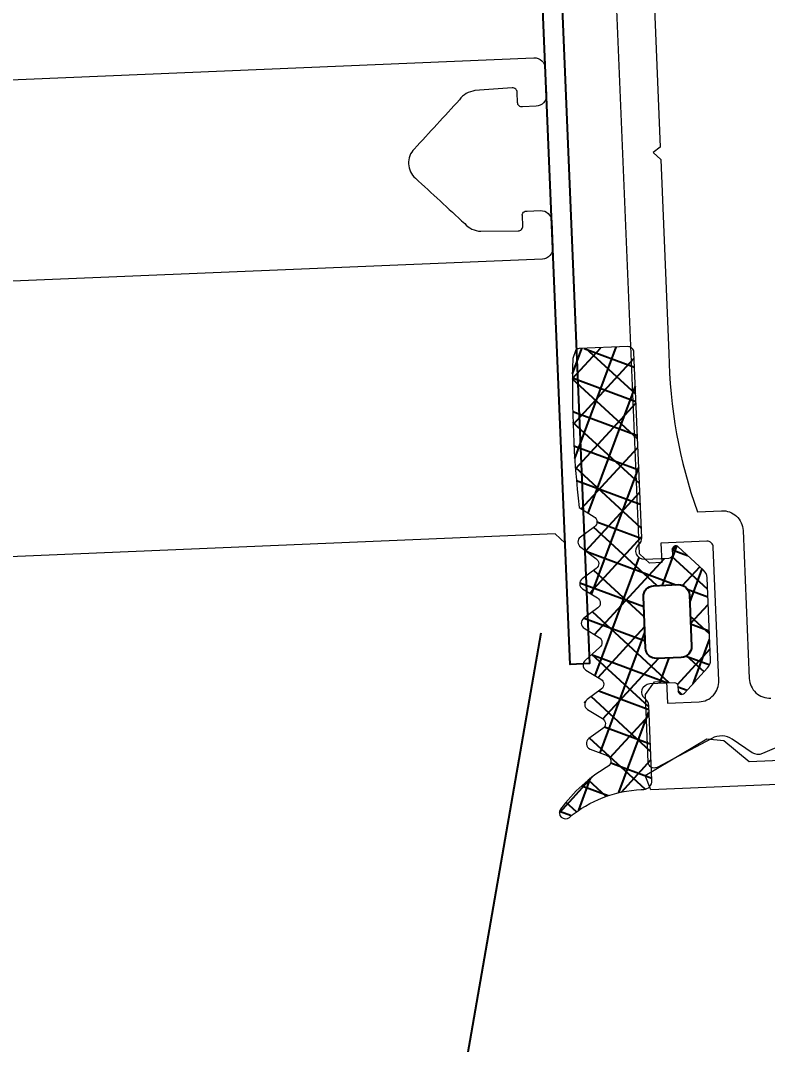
# Model space of a CAD drawing. Header units: millimetres. Extents: x -8689834 to 9419935, y 0 to 135940.
# Drawn here: x 82225.7 to 82263.3, y 114761.3 to 114812.7 of the extents above; entities that cross this region are included whole.
import ezdxf
from ezdxf import colors
from ezdxf.entities.mleader import LeaderData, LeaderLine
from ezdxf.math import Vec2, Vec3

# ---------------------------------------------------------------- set-up
doc = ezdxf.new("R2010")
doc.units = ezdxf.units.MM
doc.header["$MEASUREMENT"] = 0
doc.layers.get('0').update_dxf_attribs({"color": 250, "lineweight": 9})
doc.layers.add('АР_новое окно', color=155, linetype='Continuous')
for name, color, linetype, lineweight in [('АР_Окна', 4, 'Continuous', 0), ('АР_Отметки', 250, 'Continuous', 15), ('АР_Сущ Несущая стена', 216, 'Continuous', 30)]:
    doc.layers.add(name, color=color, linetype=linetype, lineweight=lineweight)
doc.layers.get('0').freeze()
doc.styles.add('ISOCPEUR', font='isocpeur.ttf', dxfattribs={"width": 0.7})

# ---------------------------------------------------------------- blocks, each defined once
blk = doc.blocks.new('_DotSmall')
at = {"color": 0, "linetype": 'ByBlock', "const_width": 0.5}
blk.add_lwpolyline([(-0.0625, 0, 1), (0.0625, 0, 1)], format="xyb", close=True, dxfattribs=at)
blk = doc.blocks.new('стойка витр.')
h = blk.add_hatch()
h.set_pattern_fill('ANSI37', scale=0.5, angle=-69.23283665521843)
h.set_pattern_definition([(335.7671633447816, (-69115.91679156918, 318510.7132420751), (0.6515825639889636, 1.447617495164233), []), (65.76716334478155, (-69115.91679156918, 318510.7132420751), (-1.447617495164233, 0.6515825639889636), [])])
edge = h.paths.add_edge_path()
edge.add_arc((-61.4231846681505, -46.18171078326122), 0.5487303657935584, 155.7657062155241, 200.7671633447816)
edge.add_line((-61.92355794899049, -45.95647403381008), (-61.2158101547102, -44.38418138318229))
edge.add_arc((-61.04906058835331, -44.45924160668073), 0.1828645893715156, 20.76716334478156, 155.7657062155241)
edge.add_line((-60.87807688978501, -44.39440310015198), (-60.79158864807687, -44.62247867199039))
edge.add_arc((-60.62063568932354, -44.55765182228788), 0.1828317201998032, 200.7671633447816, 290.7671633447816)
edge.add_line((-60.55580883962102, -44.72860478100483), (-59.41573388126562, -44.29627843504568))
edge.add_arc((-59.56703588945675, -43.89728440591716), 0.4267183308264255, -69.23283665521843, 72.29363907948373)
edge.add_arc((-59.30747769982554, -43.08429274379887), 0.4267017864716978, 200.7671633447816, 252.293639079486)
edge.add_line((-59.70645626049372, -43.23558888620755), (-63.00984306025202, -34.52432573194528))
edge.add_arc((-62.72490235927398, -34.41627373836673), 0.3047399585219917, 110.7671633447816, 200.7671633447816)
edge.add_line((-62.83295435277978, -34.13133303751965), (-60.55276270053582, -33.26666451912024))
edge.add_arc((-60.44481104638544, -33.55134061801073), 0.3044569814295733, 76.40287424864536, 110.7671633447816)
edge.add_line((-60.3732352333609, -33.25541671472456), (-60.07017099490622, -33.59351893464918))
edge.add_arc((-108.2133039044274, -55.86215009907028), 53.04387976268197, 16.71140087810911, 24.82292581145404)
edge.add_line((-57.40971669906867, -40.60932389061054), (-57.92081016927841, -41.32469074693654))
edge.add_arc((-57.67080742027611, -41.49902445886983), 0.304784542952794, 145.110888314415, 256.4234383751481)
edge.add_line((-57.74235391136608, -41.79529244099831), (-56.88543317024596, -41.99189640294935))
edge.add_arc((-56.95697966133594, -42.28816438507783), 0.304784542952794, -34.8891116855724, 76.4234383751481)
edge.add_line((-56.70697691233363, -42.46249809701112), (-57.17481998566655, -43.29191928954242))
edge.add_arc((-56.92481723669334, -43.46625300146843), 0.304784542952794, 145.1108883144276, 256.4234383751481)
edge.add_line((-56.99636372778332, -43.76252098359691), (-56.1394429866632, -43.95912494554796))
edge.add_arc((-56.21098947775317, -44.25539292764006), 0.3047845429175452, -34.88911168634446, 76.4234383742182)
edge.add_line((-55.96098672877997, -44.42972663955879), (-56.47208019898972, -45.14509349588479))
edge.add_arc((-56.22207744998741, -45.31942720781808), 0.304784542952794, 145.110888314415, 256.4234383752311)
edge.add_line((-56.29362394107739, -45.61569518994656), (-55.43668121195515, -45.81235713578644))
edge.add_arc((-55.50822770304512, -46.10862511790765), 0.3047845429466369, -34.88911168643649, 76.42343837776687)
edge.add_line((-55.25822495407192, -46.28295882984094), (-55.76931842428166, -46.99832568616694))
edge.add_arc((-55.51931567527936, -47.17265939811477), 0.3047845429466368, 145.1108883110316, 256.4234383751786)
edge.add_line((-55.59086216636933, -47.46892738023598), (-54.69071301640361, -47.77952769444528))
edge.add_arc((-54.76225950749358, -48.07579567657376), 0.304784542952794, -34.88911168566796, 76.42343837513553)
edge.add_line((-54.51225675849128, -48.25012938850705), (-55.0233282406989, -48.96555422872189))
edge.add_arc((-54.7733254917257, -49.13988794066245), 0.3047845429466368, 145.1108883109486, 256.4234383751578)
edge.add_line((-54.84487198281568, -49.43615592278366), (-53.98795124169555, -49.6327598847347))
edge.add_arc((-54.05949773284374, -49.92902786688501), 0.3047845429818857, -34.88911169317796, 76.42343837111807)
edge.add_line((-53.80949498384143, -50.10336157886923), (-54.32058845405118, -50.81872843519523))
edge.add_arc((-54.07058570504887, -50.99306214712851), 0.3047845429527939, 145.110888314415, 256.4234383750821)
edge.add_line((-54.14213219613885, -51.289330129257), (-53.29055360303028, -51.47184183257195))
edge.add_arc((-53.362076024001, -51.76811134383752), 0.3047803799531579, -43.67508993618791, 76.42790436632716)
edge.add_line((-53.141638296569, -51.97858292939782), (-53.80995652789716, -52.62318184232572))
edge.add_arc((-53.58948976171087, -52.83365406201483), 0.304801821276656, 136.3285933989482, 262.747126980386)
edge.add_arc((-54.63612651554286, -61.05759711530845), 7.985474883734515, 59.5860415328172, 82.74712698038475)
edge.add_arc((-50.74783774605021, -54.43386708250182), 0.3048115604497932, 253.2910110232634, 419.5860415328165)
edge.add_arc((-52.57053616183111, -60.50577614369104), 6.03477116777137, 73.29101102326332, 110.7671633447816)
edge.add_line((-54.71029190413537, -54.86308986830409), (-54.82445022999309, -54.90637969896488))
edge.add_arc((-54.97574411131791, -54.50740710097307), 0.4266954176128115, 200.7671633447816, 290.7671633447816)
edge.add_line((-55.37471671431558, -54.65870098416781), (-56.71485841512913, -51.12465313347639))
edge.add_arc((-56.31587985443184, -50.97335699107498), 0.4267017864716978, 149.2366398299847, 200.7671633447816)
edge.add_arc((-57.04912318740389, -50.53689152278093), 0.4266140358978636, -30.76336017001563, 40.01429570365114)
edge.add_arc((-57.04924751253566, -50.53686138928606), 0.4266898917694475, 40.00046259028549, 110.7671633447816)
edge.add_line((-57.20053943697712, -50.13789395169442), (-58.34061702035251, -50.57022129308461))
edge.add_arc((-58.27579017065, -50.74117425180884), 0.1828317201998032, 110.7671633447816, 200.7671633447816)
edge.add_line((-58.44674312937423, -50.80600110151136), (-58.36025488766609, -51.03407667334977))
edge.add_arc((-58.5312385862635, -51.09891517987853), 0.1828645893715156, 245.768620474039, 380.7671633447816)
edge.add_line((-58.60629032819998, -51.26566856380668), (-60.17861897521652, -50.55800074261788))
edge.add_arc((-59.95340767674497, -50.05761600615369), 0.5487303657759914, 200.7671633447816, 245.768620474038)
edge.add_line((-60.46648650063435, -50.25217996134597), (-61.93626349206897, -46.37627473846078))
edge = h.paths.add_edge_path(flags=16)
edge.add_arc((-59.3589242202288, -49.0410722918532), 0.5414973949664272, 200.7671633447816, 290.7671633447816)
edge.add_line((-60.77816753828665, -46.82561758724478), (-59.8652400081919, -49.23307164497237))
edge.add_arc((-60.27185175029445, -46.63361823412561), 0.5414973949664272, 110.7671633447816, 200.7671633447816)
edge.add_line((-59.31039323387085, -45.68990118378861), (-60.46385110344272, -46.12730244614795))
edge.add_arc((-59.11839388072258, -46.19621697176626), 0.5414973949664272, 20.76716334478156, 110.7671633447816)
edge.add_line((-57.69915056266473, -48.4116716763674), (-58.61207809275948, -46.00421761863981))
edge.add_arc((-58.20546635065693, -48.60367102949385), 0.5414973949664272, -69.23283665521843, 20.76716334478156)
edge.add_line((-59.16692486710963, -49.54738807983085), (-58.01346699753776, -49.10998681747151))
at = {"lineweight": 0, "ltscale": 100, "transparency": 33554687}
for points in [[(-67.79633972485317, -59.86096016635565), (-55.14222276612418, -55.06240889040782), (-55.17360051473952, -54.29197395897063), (-58.74284135404741, -53.81994964957266), (-59.49761640312499, -54.23655585793313), (-60.24856024209294, -55.69488708899735), (-65.37859903858043, -57.64024244590109)], [(-56.0608929025766, -41.98018508909445), (-55.7778211288678, -41.3512860444971), (-17.47126860445132, -26.8251079561378), (-16.84236955983215, -27.10817972981749), (-16.28037825660431, -28.59019029343472)]]:
    blk.add_lwpolyline(points, dxfattribs=at)
for points in [[(-85.63532520958688, -2.84412238272489), (-82.10129332900397, -1.503986737930973, -0.4143260923197836), (-80.76472567670862, -2.105611734441482), (-78.12768279598095, -9.059679143334506, 0.4143260923033303), (-76.7911151413573, -9.661304145942267), (-75.65109363460215, -9.228998069294903, -0.08279896819570452), (-71.78454054114991, -16.33338165576424), (-68.2828855071275, -25.56749207813118), (-67.85441064060433, -25.66578856210981), (-68.06674346281216, -26.13747383952432), (-64.60831683766446, -35.257587909633, -0.08279896819570452), (-62.79196445917478, -43.13942544953898), (-63.93198596592993, -43.57173152618634, 0.4143260923033303), (-64.53356650879141, -44.90831919242919), (-61.89652362803463, -51.86238660132221, -0.4143260923197836), (-62.49810417322442, -53.19897426147509)], [(-65.84594417811604, -55.60071914693981), (-61.02268547978019, -55.59720897083025, 0.2496293600316565), (-60.5639567229955, -55.36182965500484), (-59.91132736596046, -54.3320132763838, -0.2673491356416615), (-58.97583718542592, -53.89078178507043), (-55.8782996214868, -54.15051325823879, 0.5512236456822476), (-55.5684323037276, -53.73866745794658), (-56.77889371593483, -50.54659564225585), (-57.45105016132584, -50.14953851031169), (-58.02103192274808, -50.36568055463431), (-57.63195425496087, -51.39170570910937), (-59.11396481856355, -51.95369701235177, -0.4143260923197838), (-60.45053247085889, -51.35207201584126), (-62.82818291042349, -45.08204070453939, -0.414362099391309), (-62.65124893639586, -44.68894855178223), (-60.48523126714281, -43.867575801356), (-60.13938200823031, -44.77960460352188), (-59.56940024680807, -44.56346255919925), (-59.28629948117305, -43.93455252060812), (-73.55412178576807, -6.30930235532287)], [(-33.2204523376422, -7.186144611914642), (-64.21182667926769, -18.93829823563283, 0.4143255057077639), (-64.53033920991584, -19.64587643784762), (-64.05480472955969, -20.89989428329136, 0.410627156480438), (-63.35370618529851, -21.2207818566676), (-62.72021259606117, -20.98055557451153, 0.4925517741577297), (-62.57218080674647, -20.68314875576471), (-62.75156135272118, -20.21010964907327, -0.4411110715409258), (-62.61002546586678, -19.89566012677096), (-60.83807044223067, -19.28752400128724, -0.2080566110632873), (-59.94503853938659, -19.40384657128016, -1.575399656426527e-05), (-56.87977393603069, -20.78551547546522, -0.4398191101055806), (-56.36006749374792, -22.15601788895583, -1.575399656426528e-05), (-57.73845635901671, -25.2227588602982, -0.2080566110632873), (-58.32981322327396, -25.9019745689875), (-60.05946139091975, -26.62167684709857, -0.4411110715409258), (-60.37391091321479, -26.48014096025872), (-60.5532914591895, -26.00710185356729, 0.4925517741577297), (-60.86130306290579, -25.88263065828505), (-61.49479665214312, -26.12285694043385, 0.410627156480438), (-61.80683951149695, -26.82793655114801), (-61.3313050311408, -28.08195439658448, 0.4143255057077639), (-60.62370682114852, -28.40042247599195), (-29.6323624739598, -16.64818975485105, 0.5239329190821609)]]:
    blk.add_lwpolyline(points, format="xyb", dxfattribs=at)
blk.add_lwpolyline([(-72.91737339223619, -0.2793946658493951), (-54.81141330953687, -48.02608389785019), (-53.89938450735644, -47.68023463893769), (-72.00534459005576, 0.06645459306309931)], close=True)
at = {"color": 7, "lineweight": 0, "ltscale": 100, "transparency": 33554687}
blk.add_lwpolyline([(-53.29055360303028, -51.47184183257923, -0.5779496213016146), (-53.141638296569, -51.97858292939782), (-53.80995652789716, -52.62318184232572, 0.615333828900983), (-53.62795459362678, -53.13601908472629, -0.1014034095220688), (-50.59355139863328, -54.17098724229436, -0.8870851218243345), (-50.83548992767464, -54.72580403192842, 0.1649969122064492), (-54.71037595931557, -54.86312174275372), (-54.82437231158838, -54.90635015161388, -0.4143043114941015), (-55.37473404189222, -54.65865529014263), (-56.71485869266326, -51.12465240150777, -0.2286961432583318), (-56.6825516007957, -50.75512261017138, 0.3190489133936659), (-56.72238630641368, -50.26258777469775, 0.3190018552396916), (-57.20057019143132, -50.1379056140504), (-58.34056270623114, -50.57020069668943, 0.4143996870833266), (-58.44672253300087, -50.80605541561818), (-58.36026571528055, -51.03404812018562, -0.6683385997492722), (-58.60634048073553, -51.26564599134144), (-60.17864607612137, -50.55798854513705, -0.1988829373258806), (-60.46647005763953, -50.25222332264093), (-61.93627993503469, -46.37623137718037, -0.1988829373551211), (-61.92357014780282, -45.95650113405281), (-61.21583272970747, -44.38423153456097, -0.6683385997492723), (-60.87806606217055, -44.39443165331613), (-60.79160924445023, -44.62242435788357, 0.4143996870833266), (-60.55575452549965, -44.72858418460964), (-59.41576201069984, -44.29628910197061, 0.7102015621310012), (-59.43724861560622, -43.49078250258754, -0.2286961432583318), (-59.70645598293049, -43.23558961817616), (-63.00981577733182, -34.52439767894975, -0.414362099440266), (-62.83288180333329, -34.13130552614166), (-60.55286778177833, -33.26670436685527, -0.1511707915363169), (-60.3732352333609, -33.25541671472456), (-60.07017099493532, -33.59351893464918, -0.03540799054371244), (-57.40971669906867, -40.60932389061054), (-57.92081016927841, -41.32469074693654, 0.527867958552825), (-57.74235391136608, -41.79529244099831), (-56.88543317024596, -41.99189640294935, -0.5278679585528249), (-56.70697691233363, -42.46249809701112), (-57.17481998566655, -43.29191928953514, 0.527867958552825), (-56.99636372778332, -43.76252098359691), (-56.1394429866632, -43.95912494554796, -0.5278679585528249), (-55.96098672877997, -44.42972663955879), (-56.47208019898972, -45.14509349588479, 0.527867958552825), (-56.29362394107739, -45.61569518994656), (-55.43668121195515, -45.81235713578644, -0.5278679585717272), (-55.25822495407192, -46.28295882984094), (-55.76931842428166, -46.99832568616694, 0.5278679585717273), (-55.59086216636933, -47.46892738023598), (-54.69071301640361, -47.77952769444528, -0.5278679585528249), (-54.51225675849128, -48.25012938850705), (-55.02332824072801, -48.96555422872189, 0.5278679585717273), (-54.84487198281568, -49.43615592278366), (-53.98795124169555, -49.6327598847347, -0.5278679585717272), (-53.80949498384143, -50.10336157886923), (-54.32058845405118, -50.81872843519523, 0.5278679585528251), (-54.14213219613885, -51.289330129257)], format="xyb", close=True, dxfattribs=at)
at = {"color": 7}
blk.add_lwpolyline([(-57.69915056266473, -48.4116716763674), (-58.61207809275948, -46.00421761863981, 0.414213562373095), (-59.31039323387085, -45.68990118378861), (-60.46385110341362, -46.12730244614795, 0.414213562373095), (-60.77816753828665, -46.82561758724478), (-59.8652400081919, -49.23307164497237, 0.414213562373095), (-59.16692486710963, -49.54738807983085), (-58.01346699753776, -49.10998681747151, 0.414213562373095)], format="xyb", close=True, dxfattribs=at)
blk = doc.blocks.new('A$Cec9b444d')
at = {"layer": 'АР_новое окно'}
h = blk.add_hatch(dxfattribs=at)
h.set_pattern_fill('ANSI37', color=256, scale=0.4999999999999999, angle=24.59291897554258)
h.set_pattern_definition([(69.59291897554259, (-312533.1583424786, -91759.20239216117), (-1.487866758978935, 0.5535420106238736), []), (159.5929189755425, (-312533.1583424786, -91759.20239216117), (-0.5535420106238738, -1.487866758978935), [])])
edge = h.paths.add_edge_path()
edge.add_arc((6607.784467598947, 2198.223709960102), 0.5487303657935583, 2.395914046494511, 47.39737117575203, ccw=False)
edge.add_line((6608.155908528929, 2198.627611741516), (6606.886752427284, 2199.794768076013))
edge.add_arc((6606.762969610779, 2199.660167669746), 0.1828645893715156, 47.39737117575203, 182.3959140464945, ccw=False)
edge.add_line((6606.580264881671, 2199.652523124882), (6606.590461958661, 2199.408812841896))
edge.add_arc((6606.407790076601, 2199.401169671417), 0.1828317201998032, -87.60408595350549, 2.395914046494511, ccw=False)
edge.add_line((6606.415433247095, 2199.218497789419), (6605.197205496896, 2199.167525946925))
edge.add_arc((6605.17936679197, 2199.593871245414), 0.4267183308264255, 130.8694383117924, 272.3959140464945, ccw=False)
edge.add_arc((6604.620941966071, 2200.239229758447), 0.4267017864716978, -49.13056168820992, 2.395914046494511, ccw=False)
edge.add_line((6605.047270735778, 2200.257067771736), (6604.657797104973, 2209.565493008208))
edge.add_arc((6604.353323555632, 2209.552753536628), 0.3047399585219916, 2.395914046494511, 92.39591404649451, ccw=False)
edge.add_line((6604.340584084036, 2209.857227085846), (6601.904083987097, 2209.755281534956))
edge.add_arc((6601.916811628542, 2209.451090726283), 0.3044569814295733, 92.39591404649451, 126.76020314263079, ccw=False)
edge.add_line((6601.734604087859, 2209.695005600038), (6601.588962501961, 2209.264947961773))
edge.add_arc((6654.610585270749, 2207.728491245246), 53.04387976268197, 178.3401515798221, 186.451676513167, ccw=False)
edge.add_line((6601.90263354837, 2201.768205555013), (6602.653916477303, 2201.311543497117))
edge.add_arc((6602.492640778197, 2201.052924536993), 0.3047845429527939, -53.260360983871976, 58.05218907686111, ccw=False)
edge.add_line((6602.674956703857, 2200.808681787193), (6601.96444726317, 2200.290856904529))
edge.add_arc((6602.146763188856, 2200.046614154617), 0.3047845429527939, 126.739639016128, 238.0521890768485, ccw=False)
edge.add_line((6601.985487489725, 2199.787995194605), (6602.741869697077, 2199.209460310416))
edge.add_arc((6602.580593998, 2198.950841350299), 0.3047845429527939, -53.260360983871976, 58.05218907684849, ccw=False)
edge.add_line((6602.762909923688, 2198.706598600386), (6602.052400483001, 2198.188773717723))
edge.add_arc((6602.234716408661, 2197.944530967923), 0.3047845429175451, 126.73963901705801, 238.0521890776206, ccw=False)
edge.add_line((6602.073440709556, 2197.685912007918), (6602.824723638489, 2197.229249950022))
edge.add_arc((6602.663447939371, 2196.970630989895), 0.3047845429527939, -53.260360983955024, 58.05218907686111, ccw=False)
edge.add_line((6602.845763865046, 2196.726388240098), (6602.135257016762, 2196.20850139873))
edge.add_arc((6602.317572942448, 2195.964258648817), 0.3047845429466368, 126.73963901350919, 238.0521890777126, ccw=False)
edge.add_line((6602.156297243345, 2195.705639688813), (6602.907580172277, 2195.248977630917))
edge.add_arc((6602.746304473158, 2194.990358670789), 0.3047845429466368, -53.2603609839025, 58.05218908024449, ccw=False)
edge.add_line((6602.928620398819, 2194.746115920988), (6602.223207644178, 2194.106480170744))
edge.add_arc((6602.405523569877, 2193.862237420835), 0.3047845429527939, 126.73963901614059, 238.0521890769441, ccw=False)
edge.add_line((6602.244247870746, 2193.603618460824), (6602.995533392081, 2193.146894444223))
edge.add_arc((6602.83425769299, 2192.888275484102), 0.3047845429466368, -53.26036098388181, 58.052189080327594, ccw=False)
edge.add_line((6603.016573618651, 2192.644032734302), (6602.306064177964, 2192.126207851638))
edge.add_arc((6602.488380103723, 2191.881965101743), 0.3047845429818856, 126.73963902015811, 238.05218908445408, ccw=False)
edge.add_line((6602.327104404617, 2191.623346141619), (6603.078387333549, 2191.166684083722))
edge.add_arc((6602.917111634416, 2190.90806512371), 0.3047845429527939, -53.26036098380598, 58.05218907686111, ccw=False)
edge.add_line((6603.099427560105, 2190.663822373797), (6602.388286448465, 2190.161055090279))
edge.add_arc((6602.570580845831, 2189.916801466497), 0.3047803799531579, 126.73517302494889, 246.83816732746402, ccw=False)
edge.add_line((6602.450701717867, 2189.636587129457), (6603.318698828322, 2189.306832625111))
edge.add_arc((6603.198793251865, 2189.02660628272), 0.3048018212766559, -59.584049589109895, 66.83448399232788, ccw=False)
edge.add_arc((6607.395943616894, 2181.877297459303), 7.985474883734514, 120.41595041089141, 143.5770358584589, ccw=False)
edge.add_arc((6601.215652630021, 2186.437625563773), 0.3048115604497932, -216.42296414154055, -50.127933631987275, ccw=False)
edge.add_arc((6605.279804027614, 2181.572136628411), 6.034771167771369, 92.39591404649451, 129.8720663680128, ccw=False)
edge.add_line((6605.027524022684, 2187.601632282217), (6605.149507967202, 2187.606736209985))
edge.add_arc((6605.131670220467, 2188.033058608135), 0.4266954176128115, -87.60408595350549, 2.395914046494511, ccw=False)
edge.add_line((6605.55799262406, 2188.0508963552), (6605.399988162108, 2191.827205211601))
edge.add_arc((6604.973659392372, 2191.809367198304), 0.4267017864716978, 2.395914046494511, 53.92643756129138, ccw=False)
edge.add_arc((6605.476111775055, 2192.499069665628), 0.4266140358978635, 163.148781687625, 233.92643756129172, ccw=False)
edge.add_arc((6605.476214225219, 2192.499146273291), 0.4266898917694475, 92.39591404649451, 163.1626148009906, ccw=False)
edge.add_line((6605.45837670917, 2192.925463157359), (6606.676607264321, 2192.976435117255))
edge.add_arc((6606.684250434817, 2192.793763235257), 0.1828317201998032, 2.395914046494511, 92.39591404649451, ccw=False)
edge.add_line((6606.866922316849, 2192.80140640573), (6606.877119393839, 2192.557696122744))
edge.add_arc((6607.059824123003, 2192.565340667502), 0.1828645893715156, -177.60408595350555, -42.60554308276278, ccw=False)
edge.add_line((6607.194418233043, 2192.441551005038), (6608.361639119626, 2193.710647739417))
edge.add_arc((6607.957756231528, 2194.082109212665), 0.5487303657759913, -42.605543082761926, 2.395914046494511, ccw=False)
edge.add_line((6608.506006902841, 2194.105048557946), (6608.332718270303, 2198.246649305391))
edge = h.paths.add_edge_path(flags=16)
edge.add_arc((6607.011337693589, 2194.782868553869), 0.5414973949664271, -87.60408595350549, 2.395914046494511, ccw=False)
edge.add_line((6607.444726367393, 2197.377991942319), (6607.552361719022, 2194.805505529051))
edge.add_arc((6606.903702341918, 2197.355354967127), 0.5414973949664271, 2.395914046494511, 92.39591404649451, ccw=False)
edge.add_line((6605.648537299086, 2197.844808810731), (6606.881065366723, 2197.896378992556))
edge.add_arc((6605.67117427428, 2197.303784785301), 0.5414973949664271, 92.39591404649451, 182.3959140464945, ccw=False)
edge.add_line((6605.237785600476, 2194.708661396851), (6605.130150248847, 2197.281147810119))
edge.add_arc((6605.77880962595, 2194.731298372043), 0.5414973949664271, 182.3959140464945, 272.3959140464945, ccw=False)
edge.add_line((6607.033974668812, 2194.241844528447), (6605.801446601175, 2194.190274346621))
at = {"layer": 'АР_новое окно', "ltscale": 100}
blk.add_line((6245.930018056468, 169.5069999180103), (6599.997908553745, 2195.475740699124), dxfattribs=at)
at = {"layer": 'АР_новое окно', "lineweight": 0, "ltscale": 100, "transparency": 33554687}
for points in [[(6619.024602481821, 2188.154035840463), (6605.503038552705, 2187.588280359458), (6605.228836701396, 2188.308952192792), (6608.324686978905, 2190.146885319147), (6609.182490717311, 2190.060752549974), (6610.446534118429, 2189.015362235824), (6615.92824001477, 2189.244722180585)], [(6601.201767360758, 2199.977291641207), (6600.694137146319, 2200.444148367421), (6559.761648490518, 2198.731492942959), (6559.294791764338, 2198.223862728499), (6559.361051275147, 2196.640259491313)]]:
    blk.add_lwpolyline(points, dxfattribs=at)
for points in [[(6612.998024097772, 2247.591646382596), (6609.22173230623, 2247.433642634549, 0.4143260923197836), (6608.229555593913, 2246.354776981652), (6608.540466403817, 2238.924004266056, -0.4143260923033303), (6607.548289691799, 2237.845138606527), (6606.330119057333, 2237.794169153822, 0.08279896819570452), (6605.569758482407, 2229.741570146997), (6605.982608197724, 2219.87445616253), (6605.627337987712, 2219.615543073071), (6606.008091627858, 2219.265401824722), (6606.41584465717, 2209.520098707846, 0.08279896819570452), (6607.846227231301, 2201.559162540563), (6609.064397865752, 2201.610131993267, -0.4143260923033303), (6610.143230521028, 2200.617919394457), (6610.454141330893, 2193.18714667897, 0.4143260923197836), (6611.532973985911, 2192.194934086682)], [(6615.555666495397, 2191.303667478413), (6611.119834715879, 2189.40966821327, -0.2496293600316565), (6610.605498196669, 2189.445632634881), (6609.600400160547, 2190.135723055892, 0.2673491356416615), (6608.56676257264, 2190.173411829918), (6605.821085819124, 2188.716202660491, -0.5512236456822476), (6605.37419786485, 2188.972963004268), (6605.231482878764, 2192.383853172515), (6605.69327389825, 2193.013295550698), (6606.302328236101, 2193.038778980902), (6606.348201002795, 2191.942419213938), (6607.931804239957, 2192.008678724786, 0.4143260923197838), (6608.923980952233, 2193.087544377791), (6608.643652850954, 2199.787389929184, 0.414362099391309), (6608.326359090547, 2200.079197642157), (6606.011859668584, 2199.982356718987), (6606.05263574926, 2199.007807819609), (6605.44358141138, 2198.982324389518), (6604.935920217602, 2199.449179819476), (6603.253725278504, 2239.653662448898)], [(6566.516298218073, 2222.982273890274), (6599.632131240406, 2224.367915119248, -0.4143255057077639), (6600.203293706062, 2223.842662244709), (6600.259359844195, 2222.502680757268, -0.410627156480438), (6599.740998517873, 2221.93188347369), (6599.064078579996, 2221.903560480386, -0.4925517741577297), (6598.810994950661, 2222.118764808934), (6598.789845749295, 2222.624231017571, 0.4411110715409258), (6598.536030642088, 2222.857659380561), (6596.667704610457, 2222.719775398874, 0.2080566110632873), (6595.892416317632, 2222.261556037893, 1.575399656426527e-05), (6593.617724516777, 2219.785544474798, 0.4398191101055806), (6593.678998587101, 2218.321093335344, 1.575399656426528e-05), (6596.152575247059, 2216.0437539763, 0.2080566110632873), (6596.963431422138, 2215.651900453608), (6598.836745487541, 2215.670570358961, 0.4411110715409258), (6599.070173850616, 2215.924385466189), (6599.049024649249, 2216.429851674825, -0.4925517741577297), (6599.28324644893, 2216.665445339898), (6599.960166386808, 2216.693768333202, -0.410627156480438), (6600.524397888005, 2216.168267794175), (6600.580464026125, 2214.828286306731, -0.4143255057077639), (6600.055175271769, 2214.257156838929), (6566.939338713067, 2212.871600129467, -0.5239329190821609)]]:
    blk.add_lwpolyline(points, format="xyb", dxfattribs=at)
at = {"layer": 'АР_новое окно'}
blk.add_lwpolyline([(6600.296444520465, 2244.947028653764), (6602.431160931216, 2193.927276508387), (6601.456612031932, 2193.886500427629), (6599.321895621155, 2244.90625257312)], close=True, dxfattribs=at)
at = {"layer": 'АР_новое окно', "lineweight": 0, "ltscale": 100, "transparency": 33554687}
blk.add_lwpolyline([(6602.388286448491, 2190.161055090166, 0.5779496213016146), (6602.450701717867, 2189.636587129457), (6603.318698828322, 2189.306832625111, -0.615333828900983), (6603.353092531538, 2188.763745326055, 0.1014034095220688), (6600.970399799035, 2186.618625940208, 0.8870851218243345), (6601.411072340995, 2186.203699883356, -0.1649969122064492), (6605.0276138399, 2187.601636040195), (6605.149424707457, 2187.60673272628, 0.4143043114941015), (6605.557990581112, 2188.050945181586), (6605.399988129345, 2191.827205993764, 0.2286961432583318), (6605.224930978875, 2192.154239644797, -0.3190489133936659), (6605.067816229596, 2192.622739723244, -0.3190018552396916), (6605.458409571852, 2192.925464532369), (6606.676549226936, 2192.976432688925, -0.4143996870833266), (6606.866924745198, 2192.801348368319), (6606.877118117279, 2192.557726633153, 0.6683385997492722), (6607.194455463859, 2192.441591485403), (6608.361659238012, 2193.710669613835, 0.1988829373258806), (6608.506008841478, 2194.105002224196), (6608.332716331667, 2198.246695639021, 0.1988829373551211), (6608.155930404235, 2198.627591624298), (6606.886792909489, 2199.794730847327, 0.6683385997492723), (6606.580266158234, 2199.652492614473), (6606.590459530311, 2199.408870879307, -0.4143996870833266), (6606.415375209709, 2199.218495361091), (6605.197235554625, 2199.167527204533, -0.7102015621310012), (6604.90014447078, 2199.916552867493, 0.2286961432583318), (6605.047270768488, 2200.25706698968), (6604.657800321674, 2209.565416129219, 0.414362099440266), (6604.340506561299, 2209.857223842197), (6601.90419627172, 2209.755286233048, 0.1511707915363169), (6601.734604087859, 2209.695005600038), (6601.588962501964, 2209.264947961894, 0.03540799054371244), (6601.90263354837, 2201.768205555013), (6602.653916477301, 2201.311543497117, -0.527867958552825), (6602.674956703857, 2200.808681787193), (6601.964447263169, 2200.29085690453, 0.5278679585528249), (6601.985487489725, 2199.787995194605), (6602.741869697104, 2199.209460310303, -0.527867958552825), (6602.762909923688, 2198.706598600386), (6602.052400483001, 2198.188773717722, 0.5278679585528249), (6602.073440709556, 2197.685912007918), (6602.824723638475, 2197.22924995002, -0.527867958552825), (6602.845763865046, 2196.726388240098), (6602.135257016788, 2196.208501398617, 0.5278679585717272), (6602.156297243345, 2195.705639688813), (6602.907580172263, 2195.248977630913, -0.5278679585717273), (6602.928620398819, 2194.746115920988), (6602.223207644176, 2194.106480170744, 0.5278679585528249), (6602.244247870746, 2193.603618460824), (6602.995533392096, 2193.146894444227, -0.5278679585717273), (6603.016573618651, 2192.644032734302), (6602.306064177964, 2192.126207851639, 0.5278679585717272), (6602.327104404617, 2191.623346141619), (6603.078387333549, 2191.166684083722, -0.5278679585528251), (6603.099427560105, 2190.663822373797)], format="xyb", close=True, dxfattribs=at)
at = {"layer": 'АР_новое окно'}
blk.add_lwpolyline([(6605.237785600476, 2194.708661396851), (6605.130150248848, 2197.281147810119, -0.414213562373095), (6605.648537299086, 2197.844808810731), (6606.881065366693, 2197.896378992549, -0.414213562373095), (6607.444726367393, 2197.377991942319), (6607.552361719023, 2194.80550552905, -0.414213562373095), (6607.033974668812, 2194.241844528447), (6605.801446601176, 2194.19027434662, -0.414213562373095)], format="xyb", close=True, dxfattribs=at)
at = {"layer": 'АР_новое окно', "xscale": -1, "rotation": 23.16307739127605}
blk.add_blockref('стойка витр.', (6533.147112819702, 2216.521887388638), dxfattribs=at)

msp = doc.modelspace()

# ---------------------------------------------------------------- linework, layer by layer
at = {"layer": 'АР_Сущ Несущая стена', "lineweight": 18, "ltscale": 100}
msp.add_arc((72772.99728481147, 115471.1195132254), 9768.631074010533, 273.0438524992524, 356.3447467981937, dxfattribs=at)

# ---------------------------------------------------------------- block references
at = {"layer": 'АР_Окна', "ltscale": 100}
msp.add_blockref('A$Cec9b444d', (75651.90616839979, 112586.4970597865), dxfattribs=at)

# ---------------------------------------------------------------- leaders
at = {"layer": 'АР_Отметки'}
ml = msp.add_multileader_mtext('Standard', dxfattribs=at)
ml.set_content('Л.4', color=256, style='ISOCPEUR')
ml.set_leader_properties(color=256, linetype='Continuous', lineweight=-1)
ml.set_arrow_properties(name='DOTSMALL')
ml.build(insert=Vec2(0, 0))
ml.multileader.update_dxf_attribs({"has_text_frame": 1, "text_left_attachment_type": 4, "text_right_attachment_type": 4, "dogleg_length": 100, "arrow_head_size": 180})
ctx = ml.context
ctx.base_point, ctx.char_height, ctx.arrow_head_size, ctx.landing_gap_size, ctx.plane_origin = Vec3(82551.88361877995, 129862.5586691831), 250, 180, 50, Vec3(110672.3311237746, 117704.8992180973)
ctx.left_attachment, ctx.right_attachment = 4, 4
notes = []
notes.append((ctx, [(0, (0, 0, 0), (0, 0), (1, 0), 1, [])]))
ctx.mtext.insert, ctx.mtext.width, ctx.mtext.line_spacing_style, ctx.mtext.flow_direction = Vec3(82601.88361877995, 130195.8920025164), 852.6970314602484, 2, 5
ml = msp.add_multileader_mtext('Standard', dxfattribs=at)
ml.set_content('Л.4', color=256, style='ISOCPEUR')
ml.set_leader_properties(color=256, linetype='Continuous', lineweight=-1)
ml.set_arrow_properties(name='DOTSMALL')
ml.build(insert=Vec2(0, 0))
ml.multileader.update_dxf_attribs({"has_text_frame": 1, "text_left_attachment_type": 4, "text_right_attachment_type": 4, "dogleg_length": 100, "arrow_head_size": 180})
ctx = ml.context
ctx.base_point, ctx.char_height, ctx.arrow_head_size, ctx.landing_gap_size, ctx.plane_origin = Vec3(492034.935902789, 129862.5586691835), 250, 180, 50, Vec3(520155.3834077836, 117704.8992180977)
ctx.left_attachment, ctx.right_attachment = 4, 4
notes.append((ctx, [(0, (0, 0, 0), (0, 0), (1, 0), 1, [])]))
ctx.mtext.insert, ctx.mtext.width, ctx.mtext.line_spacing_style, ctx.mtext.flow_direction = Vec3(492084.935902789, 130195.8920025169), 852.6970314602484, 2, 5
ml = msp.add_multileader_mtext('Standard', dxfattribs=at)
ml.set_content('Л.4', color=256, style='ISOCPEUR')
ml.set_leader_properties(color=256, linetype='Continuous', lineweight=-1)
ml.set_arrow_properties(name='DOTSMALL')
ml.build(insert=Vec2(0, 0))
ml.multileader.update_dxf_attribs({"has_text_frame": 1, "text_left_attachment_type": 4, "text_right_attachment_type": 4, "dogleg_length": 100, "arrow_head_size": 180})
ctx = ml.context
ctx.base_point, ctx.char_height, ctx.arrow_head_size, ctx.landing_gap_size, ctx.plane_origin = Vec3(354034.0396342472, 129862.5586691835), 250, 180, 50, Vec3(382154.4871392418, 117704.8992180977)
ctx.left_attachment, ctx.right_attachment = 4, 4
notes.append((ctx, [(0, (0, 0, 0), (0, 0), (1, 0), 1, [])]))
ctx.mtext.insert, ctx.mtext.width, ctx.mtext.line_spacing_style, ctx.mtext.flow_direction = Vec3(354084.0396342472, 130195.8920025168), 852.6970314602484, 2, 5
ml = msp.add_multileader_mtext('Standard', dxfattribs=at)
ml.set_content('Л.4', color=256, style='ISOCPEUR')
ml.set_leader_properties(color=256, linetype='Continuous', lineweight=-1)
ml.set_arrow_properties(name='DOTSMALL')
ml.build(insert=Vec2(0, 0))
ml.multileader.update_dxf_attribs({"has_text_frame": 1, "text_left_attachment_type": 4, "text_right_attachment_type": 4, "dogleg_length": 100, "arrow_head_size": 180})
ctx = ml.context
ctx.base_point, ctx.char_height, ctx.arrow_head_size, ctx.landing_gap_size, ctx.plane_origin = Vec3(219490.0396342472, 129862.5586691835), 250, 180, 50, Vec3(247610.4871392418, 117704.8992180977)
ctx.left_attachment, ctx.right_attachment = 4, 4
notes.append((ctx, [(0, (0, 0, 0), (0, 0), (1, 0), 1, [])]))
ctx.mtext.insert, ctx.mtext.width, ctx.mtext.line_spacing_style, ctx.mtext.flow_direction = Vec3(219540.0396342472, 130195.8920025168), 852.6970314602484, 2, 5
ml = msp.add_multileader_mtext('Standard', dxfattribs=at)
ml.set_content('+8,260', color=256, style='ISOCPEUR')
ml.set_leader_properties(color=256, linetype='Continuous', lineweight=-1)
ml.set_arrow_properties(name='DOTSMALL')
ml.build(insert=Vec2(0, 0))
ml.multileader.update_dxf_attribs({"has_text_frame": 1, "text_left_attachment_type": 4, "text_right_attachment_type": 4, "dogleg_length": 100, "arrow_head_size": 180})
ctx = ml.context
ctx.base_point, ctx.char_height, ctx.arrow_head_size, ctx.landing_gap_size, ctx.plane_origin = Vec3(82613.4583334605, 129062.3890569007), 250, 180, 50, Vec3(91980.10221023814, 128243.6210549466)
ctx.left_attachment, ctx.right_attachment = 4, 4
notes.append((ctx, [(0, (0, 0, 0), (0, 0), (1, 0), 1, [])]))
ctx.mtext.insert, ctx.mtext.width, ctx.mtext.line_spacing_style, ctx.mtext.flow_direction = Vec3(82663.4583334605, 129395.722390234), 852.6970314602484, 2, 5
ml = msp.add_multileader_mtext('Standard', dxfattribs=at)
ml.set_content('+6,175', color=256, style='ISOCPEUR')
ml.set_leader_properties(color=256, linetype='Continuous', lineweight=-1)
ml.set_arrow_properties(name='DOTSMALL')
ml.build(insert=Vec2(0, 0))
ml.multileader.update_dxf_attribs({"has_text_frame": 1, "text_left_attachment_type": 4, "text_right_attachment_type": 4, "dogleg_length": 100, "arrow_head_size": 180})
ctx = ml.context
ctx.base_point, ctx.char_height, ctx.arrow_head_size, ctx.landing_gap_size, ctx.plane_origin = Vec3(87854.85682144237, 128796.4460044859), 250, 180, 50, Vec3(97221.50069822001, 127977.6780025318)
ctx.left_attachment, ctx.right_attachment = 4, 4
notes.append((ctx, [(0, (0, 0, 0), (0, 0), (1, 0), 1, [])]))
ctx.mtext.insert, ctx.mtext.width, ctx.mtext.line_spacing_style, ctx.mtext.flow_direction = Vec3(87904.85682144237, 129129.7793378192), 852.6970314602484, 2, 5
ml = msp.add_multileader_mtext('Standard', dxfattribs=at)
ml.set_content('+6,175', color=256, style='ISOCPEUR')
ml.set_leader_properties(color=256, linetype='Continuous', lineweight=-1)
ml.set_arrow_properties(name='DOTSMALL')
ml.build(insert=Vec2(0, 0))
ml.multileader.update_dxf_attribs({"has_text_frame": 1, "text_left_attachment_type": 4, "text_right_attachment_type": 4, "dogleg_length": 100, "arrow_head_size": 180})
ctx = ml.context
ctx.base_point, ctx.char_height, ctx.arrow_head_size, ctx.landing_gap_size, ctx.plane_origin = Vec3(114073.0579712804, 126512.8812880571), 250, 180, 50, Vec3(123439.7018480581, 125694.113286103)
ctx.left_attachment, ctx.right_attachment = 4, 4
notes.append((ctx, [(0, (0, 0, 0), (0, 0), (1, 0), 1, [])]))
ctx.mtext.insert, ctx.mtext.width, ctx.mtext.line_spacing_style, ctx.mtext.flow_direction = Vec3(114123.0579712804, 126846.2146213905), 852.6970314602484, 2, 5
ml = msp.add_multileader_mtext('Standard', dxfattribs=at)
ml.set_content('Л.5', color=256, style='ISOCPEUR')
ml.set_leader_properties(color=256, linetype='Continuous', lineweight=-1)
ml.set_arrow_properties(name='DOTSMALL')
ml.build(insert=Vec2(0, 0))
ml.multileader.update_dxf_attribs({"has_text_frame": 1, "text_left_attachment_type": 4, "text_right_attachment_type": 4, "dogleg_length": 100, "arrow_head_size": 180})
ctx = ml.context
ctx.base_point, ctx.char_height, ctx.arrow_head_size, ctx.landing_gap_size, ctx.plane_origin = Vec3(112375.7815591844, 126435.237933181), 250, 180, 50, Vec3(138158.6476285871, 112714.6362037459)
ctx.left_attachment, ctx.right_attachment = 4, 4
notes.append((ctx, [(0, (0, 0, 0), (0, 0), (1, 0), 1, [])]))
ctx.mtext.insert, ctx.mtext.width, ctx.mtext.line_spacing_style, ctx.mtext.flow_direction = Vec3(112425.7815591844, 126768.5712665144), 852.6970314602484, 2, 5
ml = msp.add_multileader_mtext('Standard', dxfattribs=at)
ml.set_content('+8,260', color=256, style='ISOCPEUR')
ml.set_leader_properties(color=256, linetype='Continuous', lineweight=-1)
ml.set_arrow_properties(name='DOTSMALL')
ml.build(insert=Vec2(0, 0))
ml.multileader.update_dxf_attribs({"has_text_frame": 1, "text_left_attachment_type": 4, "text_right_attachment_type": 4, "dogleg_length": 100, "arrow_head_size": 180})
ctx = ml.context
ctx.base_point, ctx.char_height, ctx.arrow_head_size, ctx.landing_gap_size, ctx.plane_origin = Vec3(113314.4335172403, 119320.827540012), 250, 180, 50, Vec3(122681.077394018, 118502.0595380579)
ctx.left_attachment, ctx.right_attachment = 4, 4
notes.append((ctx, [(0, (0, 0, 0), (0, 0), (1, 0), 1, [])]))
ctx.mtext.insert, ctx.mtext.width, ctx.mtext.line_spacing_style, ctx.mtext.flow_direction = Vec3(113364.4335172403, 119654.1608733454), 852.6970314602484, 2, 5
ml = msp.add_multileader_mtext('Standard', dxfattribs=at)
ml.set_content('+8,260', color=256, style='ISOCPEUR')
ml.set_leader_properties(color=256, linetype='Continuous', lineweight=-1)
ml.set_arrow_properties(name='DOTSMALL')
ml.build(insert=Vec2(0, 0))
ml.multileader.update_dxf_attribs({"has_text_frame": 1, "text_left_attachment_type": 4, "text_right_attachment_type": 4, "dogleg_length": 100, "arrow_head_size": 180})
ctx = ml.context
ctx.base_point, ctx.char_height, ctx.arrow_head_size, ctx.landing_gap_size, ctx.plane_origin = Vec3(91686.32085990754, 118811.0305899884), 250, 180, 50, Vec3(101052.9647366852, 117992.2625880343)
ctx.left_attachment, ctx.right_attachment = 4, 4
notes.append((ctx, [(0, (0, 0, 0), (0, 0), (1, 0), 1, [])]))
ctx.mtext.insert, ctx.mtext.width, ctx.mtext.line_spacing_style, ctx.mtext.flow_direction = Vec3(91736.32085990754, 119144.3639233217), 852.6970314602484, 2, 5
for ctx, leaders in notes:
    for number, flags, end, landing, length, lines in leaders:
        leader = LeaderData()
        leader.index, (leader.has_last_leader_line, leader.has_dogleg_vector, leader.attachment_direction) = number, flags
        leader.last_leader_point, leader.dogleg_vector, leader.dogleg_length = Vec3(end), Vec3(landing), length
        for number, points, colour, breaks in lines:
            line = LeaderLine()
            line.index, line.vertices, line.color, line.breaks = number, Vec3.list(points), colors.encode_raw_color(colour), breaks
            leader.lines.append(line)
        ctx.leaders.append(leader)

doc.saveas('drawing.dxf')
